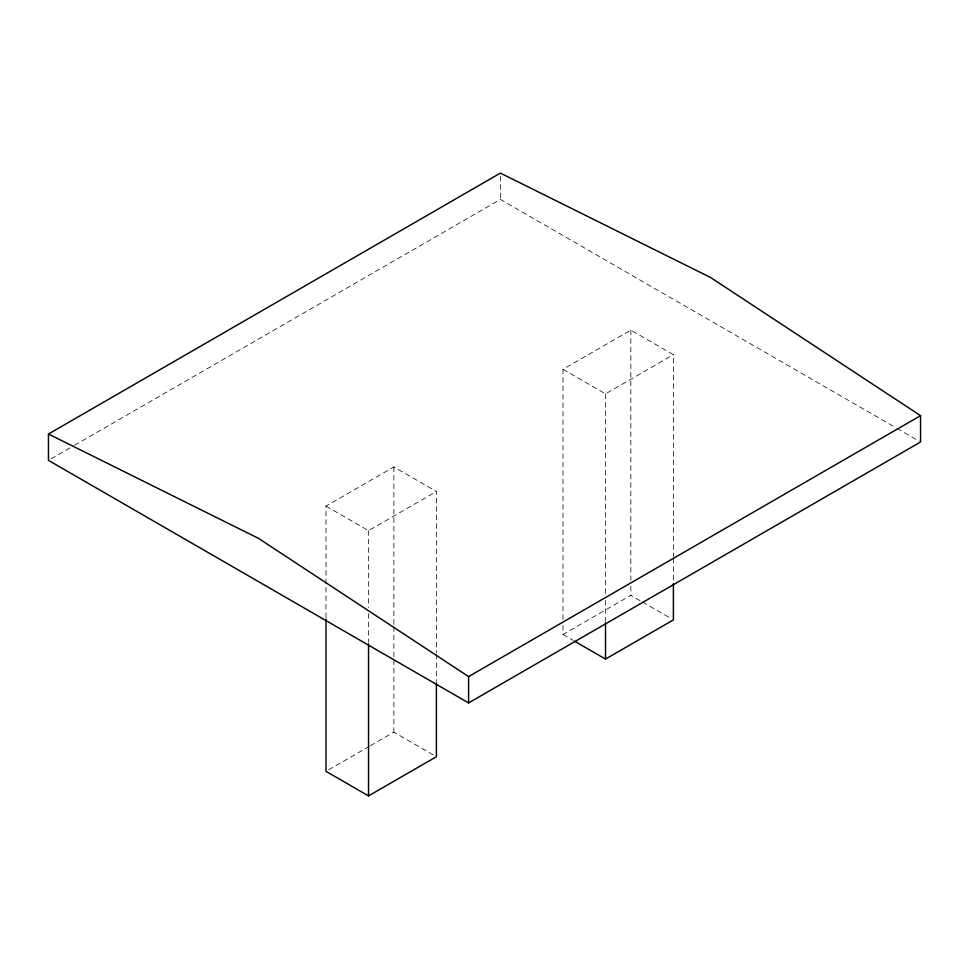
<?xml version="1.0" encoding="UTF-8"?>
<svg xmlns="http://www.w3.org/2000/svg" width="969" height="969" viewBox="0 0 969 969"><rect width="100%" height="100%" fill="white"/><g stroke="black" fill="none" stroke-linecap="round" stroke-linejoin="round"><path stroke-width="0.73" stroke-dasharray="4.84 3.63" d="M51.066 458.846L73.341 445.994M74.649 445.231L500.404 199.42L895.683 427.632M325.996 617.641L325.996 506.121L393.862 466.937L436.401 491.501L436.401 652.743M562.989 619.445L562.989 369.298L630.855 330.114L673.394 354.666L673.394 556.606M325.996 506.121L368.535 530.673L436.401 491.501M562.989 369.298L605.528 393.85L673.394 354.666M328.6 769.834L369.068 746.481M370.364 745.73L393.862 732.164L435.105 755.977M562.989 625.477L562.989 634.513L630.855 595.341L641.163 601.289M896.991 428.395L919.242 441.234M642.459 602.04L670.814 618.404M562.989 634.513L573.297 640.473M673.394 558.108L673.394 582.224M630.855 330.114L630.855 580.261M630.855 586.293L630.855 595.341M605.528 393.85L605.528 594.276M605.528 600.308L605.528 621.408M500.404 176.019L500.404 199.42M436.401 654.245L436.401 681.377M393.862 466.937L393.862 625.175M393.862 626.677L393.862 658.326M393.862 659.828L393.862 732.164M368.535 530.673L368.535 607.539M368.535 613.559L368.535 642.193"/><path stroke-width="1.45" d="M48.45 434.027L500.404 173.1L710.471 277.437L920.55 415.665L920.55 441.997L468.596 702.925L48.45 460.36L48.45 434.027L258.529 538.376L468.596 676.592L468.596 702.925M468.596 676.592L920.55 415.665M325.996 619.143L325.996 771.348L368.535 795.9L436.401 756.716L436.401 682.879M574.593 641.212L605.528 659.077L673.394 619.894L673.394 583.726M605.528 622.91L605.528 659.077M368.535 643.707L368.535 795.9"/></g></svg>
